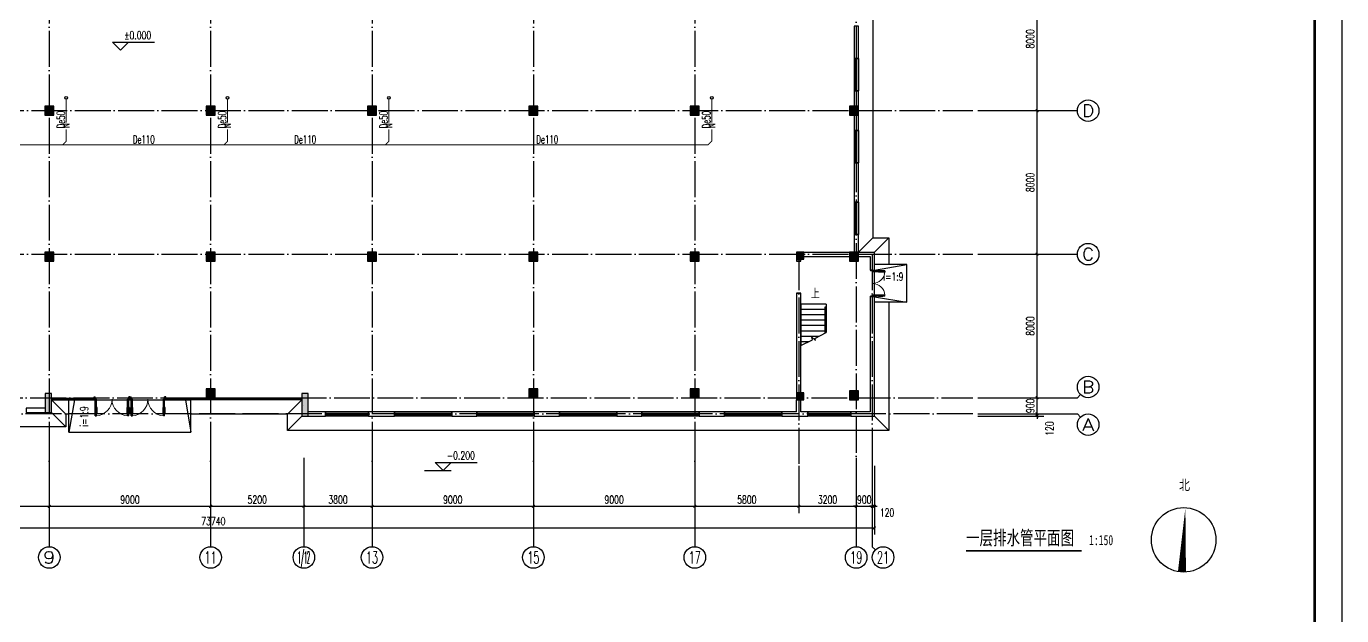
# Model space of a CAD drawing. Header units: millimetres. Extents: x 4091681 to 6599121, y 18729870 to 20421654.
# Drawn here: x 5416167 to 5489522, y 19127823 to 19160667 of the extents above; entities that cross this region are included whole.
import ezdxf
from ezdxf.enums import TextEntityAlignment as Align

# ---------------------------------------------------------------- set-up
doc = ezdxf.new("R2010")
doc.units = ezdxf.units.MM
doc.header["$LTSCALE"] = 1000
doc.header["$MEASUREMENT"] = 0
doc.linetypes.add('DASH', pattern=[0.35, 0.25, -0.1])
doc.linetypes.add('DOTE', pattern=[2.42, 2, -0.2, 0.02, -0.2])
for name, color, linetype in [('AXIS_TEXT', 7, 'Continuous'), ('AXIS_外部', 171, 'Continuous'), ('COLUMN', 2, 'Continuous'), ('DIM_SYMB', 165, 'Continuous'), ('DOTE', 8, 'DOTE'), ('GROUND', 150, 'Continuous'), ('PIPE-凝结', 150, 'Continuous'), ('PUB_HATCH', 8, 'Continuous'), ('PUB_TEXT', 7, 'Continuous'), ('STAIR', 2, 'Continuous'), ('TEXT_凝结', 7, 'Continuous'), ('TK', 4, 'Continuous'), ('VPIPE-凝结', 150, 'Continuous'), ('WALL', 9, 'Continuous'), ('WINDOW', 140, 'Continuous'), ('标高', 83, 'Continuous')]:
    doc.layers.add(name, color=color, linetype=linetype)
doc.styles.add('_TCH_AXIS', font='COMPLEX', dxfattribs={"bigfont": 'GBCBIG'})
doc.styles.add('_TCH_DIM', font='SIMPLEX', dxfattribs={"bigfont": 'GBCBIG'})
doc.styles.add('_TCH_DIM_T3', font='SIMPLEX', dxfattribs={"width": 0.705882, "bigfont": 'GBCBIG'})
doc.styles.add('_TWT_PIPEDN', font='SIMPLEX', dxfattribs={"width": 0.8, "height": 3, "bigfont": 'HZTXT'})
doc.styles.add('_TWT_PIPETEXT', font='COMPLEX', dxfattribs={"width": 0.8, "height": 2.5, "bigfont": 'HZTXT'})
doc.styles.add('COMPLEX', font='COMPLEX')
doc.styles.add('HT', font='simhei.ttf', dxfattribs={"width": 0.7})
doc.styles.add('黑体', font='simhei.ttf', dxfattribs={"width": 0.8})
doc.dimstyles.new('_TCH_ARCH&&150', dxfattribs={"dimtxt": 446.25, "dimasz": 150, "dimexe": 375, "dimexo": 450, "dimgap": 150, "dimtad": 1, "dimdec": 0, "dimzin": 0, "dimdsep": 46, "dimtxsty": '_TCH_DIM_T3', "dimblk": 'ARCHTICK', "dimcen": 0.09, "dimclrt": 7, "dimazin": 2, "dimtfac": 1, "dimtdec": 0, "dimtix": 1, "dimtmove": 2, "dimatfit": 3, "dimfxl": 0, "dimtolj": 1, "dimtzin": 0, "dimarcsym": 0})

# ---------------------------------------------------------------- blocks, each defined once
blk = doc.blocks.new('GeYuanFrame_78776323', base_point=(11.55, 13.52))
at = {"layer": 'TK'}
blk.add_lwpolyline([(11.55, 854.52), (1200.55, 854.52), (1200.55, 13.52), (11.55, 13.52)], close=True, dxfattribs=at)
at = {"layer": 'TK', "const_width": 1}
blk.add_lwpolyline([(1190.55, 844.52), (1190.55, 23.52), (36.55, 23.52), (36.55, 844.52)], close=True, dxfattribs=at)
blk = doc.blocks.new('_ArchTick')
at = {"color": 0, "linetype": 'ByBlock', "const_width": 0.4}
blk.add_lwpolyline([(-0.5, -0.5), (0.5, 0.5)], dxfattribs=at)
blk = doc.blocks.new('*D29')
at = {"layer": 'AXIS_外部', "color": 0, "lineweight": -2}
for p, q in [((5469232, 19139067), (5472907, 19139067)), ((5472532, 19139067), (5472532, 19139217)), ((5472532, 19138947), (5472532, 19139067)), ((5469232, 19138947), (5472907, 19138947)), ((5472532, 19138947), (5472532, 19138797))]:
    blk.add_line(p, q, dxfattribs=at)
at = {"layer": 'Defpoints', "color": 0}
for p in [(5468782, 19139067), (5472532, 19139067), (5468782, 19138947)]:
    blk.add_point(p, dxfattribs=at)
at = {"layer": 'AXIS_外部', "color": 0, "lineweight": -2, "xscale": 150, "yscale": 150, "zscale": 150}
for p, rotation in [((5472532, 19139067), 270), ((5472532, 19138947), 90)]:
    blk.add_blockref('_ArchTick', p, dxfattribs=dict(at, rotation=rotation))
at = {"layer": 'AXIS_外部', "color": 7, "insert": (5473232, 19138247), "char_height": 446.2, "attachment_point": 5, "rotation": 90, "style": '_TCH_DIM_T3'}
blk.add_mtext('\\A1;120', dxfattribs=at)
blk = doc.blocks.new('*D30')
at = {"layer": 'AXIS_外部', "color": 0, "lineweight": -2}
for p, q in [((5469232, 19139967), (5472907, 19139967)), ((5472532, 19139967), (5472532, 19140117)), ((5472532, 19139067), (5472532, 19139967)), ((5469232, 19139067), (5472907, 19139067)), ((5472532, 19139067), (5472532, 19138917))]:
    blk.add_line(p, q, dxfattribs=at)
at = {"layer": 'Defpoints', "color": 0}
for p in [(5468782, 19139967), (5472532, 19139967), (5468782, 19139067)]:
    blk.add_point(p, dxfattribs=at)
at = {"layer": 'AXIS_外部', "color": 0, "lineweight": -2, "xscale": 150, "yscale": 150, "zscale": 150}
for p, rotation in [((5472532, 19139967), 270), ((5472532, 19139067), 90)]:
    blk.add_blockref('_ArchTick', p, dxfattribs=dict(at, rotation=rotation))
at = {"layer": 'AXIS_外部', "color": 7, "insert": (5472158, 19139517), "char_height": 446.2, "attachment_point": 5, "rotation": 90, "style": '_TCH_DIM_T3'}
blk.add_mtext('\\A1;900', dxfattribs=at)
blk = doc.blocks.new('*D31')
at = {"layer": 'AXIS_外部', "color": 0, "lineweight": -2}
for p, q in [((5469232, 19147967), (5472907, 19147967)), ((5472532, 19139967), (5472532, 19147967)), ((5469232, 19139967), (5472907, 19139967))]:
    blk.add_line(p, q, dxfattribs=at)
at = {"layer": 'Defpoints', "color": 0}
for p in [(5468782, 19147967), (5472532, 19147967), (5468782, 19139967)]:
    blk.add_point(p, dxfattribs=at)
at = {"layer": 'AXIS_外部', "color": 0, "lineweight": -2, "xscale": 150, "yscale": 150, "zscale": 150}
for p, rotation in [((5472532, 19147967), 90), ((5472532, 19139967), 270)]:
    blk.add_blockref('_ArchTick', p, dxfattribs=dict(at, rotation=rotation))
at = {"layer": 'AXIS_外部', "color": 7, "insert": (5472158, 19143967), "char_height": 446.2, "attachment_point": 5, "rotation": 90, "style": '_TCH_DIM_T3'}
blk.add_mtext('\\A1;8000', dxfattribs=at)
blk = doc.blocks.new('*D32')
at = {"layer": 'AXIS_外部', "color": 0, "lineweight": -2}
for p, q in [((5469232, 19155967), (5472907, 19155967)), ((5472532, 19147967), (5472532, 19155967)), ((5469232, 19147967), (5472907, 19147967))]:
    blk.add_line(p, q, dxfattribs=at)
at = {"layer": 'Defpoints', "color": 0}
for p in [(5468782, 19155967), (5472532, 19155967), (5468782, 19147967)]:
    blk.add_point(p, dxfattribs=at)
at = {"layer": 'AXIS_外部', "color": 0, "lineweight": -2, "xscale": 150, "yscale": 150, "zscale": 150}
for p, rotation in [((5472532, 19155967), 90), ((5472532, 19147967), 270)]:
    blk.add_blockref('_ArchTick', p, dxfattribs=dict(at, rotation=rotation))
at = {"layer": 'AXIS_外部', "color": 7, "insert": (5472158, 19151967), "char_height": 446.2, "attachment_point": 5, "rotation": 90, "style": '_TCH_DIM_T3'}
blk.add_mtext('\\A1;8000', dxfattribs=at)
blk = doc.blocks.new('*D33')
at = {"layer": 'AXIS_外部', "color": 0, "lineweight": -2}
for p, q in [((5469232, 19163967), (5472907, 19163967)), ((5472532, 19155967), (5472532, 19163967)), ((5469232, 19155967), (5472907, 19155967))]:
    blk.add_line(p, q, dxfattribs=at)
at = {"layer": 'Defpoints', "color": 0}
for p in [(5468782, 19163967), (5472532, 19163967), (5468782, 19155967)]:
    blk.add_point(p, dxfattribs=at)
at = {"layer": 'AXIS_外部', "color": 0, "lineweight": -2, "xscale": 150, "yscale": 150, "zscale": 150}
for p, rotation in [((5472532, 19163967), 90), ((5472532, 19155967), 270)]:
    blk.add_blockref('_ArchTick', p, dxfattribs=dict(at, rotation=rotation))
at = {"layer": 'AXIS_外部', "color": 7, "insert": (5472158, 19159967), "char_height": 446.2, "attachment_point": 5, "rotation": 90, "style": '_TCH_DIM_T3'}
blk.add_mtext('\\A1;8000', dxfattribs=at)
blk = doc.blocks.new('*D47')
at = {"layer": 'AXIS_外部', "color": 0, "lineweight": -2}
for p, q in [((5408447, 19136167), (5408447, 19133542)), ((5417447, 19136167), (5417447, 19133542)), ((5408447, 19133917), (5417447, 19133917))]:
    blk.add_line(p, q, dxfattribs=at)
at = {"layer": 'Defpoints', "color": 0}
for p in [(5408447, 19136617), (5417447, 19136617), (5417447, 19133917)]:
    blk.add_point(p, dxfattribs=at)
at = {"layer": 'AXIS_外部', "color": 0, "lineweight": -2, "xscale": 150, "yscale": 150, "zscale": 150, "rotation": 180}
blk.add_blockref('_ArchTick', (5408447, 19133917), dxfattribs=at)
at = {"layer": 'AXIS_外部', "color": 0, "lineweight": -2, "xscale": 150, "yscale": 150, "zscale": 150}
blk.add_blockref('_ArchTick', (5417447, 19133917), dxfattribs=at)
at = {"layer": 'AXIS_外部', "color": 7, "insert": (5412947, 19134290), "char_height": 446.2, "attachment_point": 5, "style": '_TCH_DIM_T3'}
blk.add_mtext('\\A1;9000', dxfattribs=at)
blk = doc.blocks.new('*D48')
at = {"layer": 'AXIS_外部', "color": 0, "lineweight": -2}
for p, q in [((5417447, 19136167), (5417447, 19133542)), ((5426447, 19136167), (5426447, 19133542)), ((5417447, 19133917), (5426447, 19133917))]:
    blk.add_line(p, q, dxfattribs=at)
at = {"layer": 'Defpoints', "color": 0}
for p in [(5417447, 19136617), (5426447, 19136617), (5426447, 19133917)]:
    blk.add_point(p, dxfattribs=at)
at = {"layer": 'AXIS_外部', "color": 0, "lineweight": -2, "xscale": 150, "yscale": 150, "zscale": 150, "rotation": 180}
blk.add_blockref('_ArchTick', (5417447, 19133917), dxfattribs=at)
at = {"layer": 'AXIS_外部', "color": 0, "lineweight": -2, "xscale": 150, "yscale": 150, "zscale": 150}
blk.add_blockref('_ArchTick', (5426447, 19133917), dxfattribs=at)
at = {"layer": 'AXIS_外部', "color": 7, "insert": (5421947, 19134290), "char_height": 446.2, "attachment_point": 5, "style": '_TCH_DIM_T3'}
blk.add_mtext('\\A1;9000', dxfattribs=at)
blk = doc.blocks.new('*D49')
at = {"layer": 'AXIS_外部', "color": 0, "lineweight": -2}
for p, q in [((5426447, 19136167), (5426447, 19133542)), ((5431647, 19136167), (5431647, 19133542)), ((5426447, 19133917), (5431647, 19133917))]:
    blk.add_line(p, q, dxfattribs=at)
at = {"layer": 'Defpoints', "color": 0}
for p in [(5426447, 19136617), (5431647, 19136617), (5431647, 19133917)]:
    blk.add_point(p, dxfattribs=at)
at = {"layer": 'AXIS_外部', "color": 0, "lineweight": -2, "xscale": 150, "yscale": 150, "zscale": 150, "rotation": 180}
blk.add_blockref('_ArchTick', (5426447, 19133917), dxfattribs=at)
at = {"layer": 'AXIS_外部', "color": 0, "lineweight": -2, "xscale": 150, "yscale": 150, "zscale": 150}
blk.add_blockref('_ArchTick', (5431647, 19133917), dxfattribs=at)
at = {"layer": 'AXIS_外部', "color": 7, "insert": (5429047, 19134290), "char_height": 446.2, "attachment_point": 5, "style": '_TCH_DIM_T3'}
blk.add_mtext('\\A1;5200', dxfattribs=at)
blk = doc.blocks.new('*D50')
at = {"layer": 'AXIS_外部', "color": 0, "lineweight": -2}
for p, q in [((5431647, 19136167), (5431647, 19133542)), ((5435447, 19136167), (5435447, 19133542)), ((5431647, 19133917), (5435447, 19133917))]:
    blk.add_line(p, q, dxfattribs=at)
at = {"layer": 'Defpoints', "color": 0}
for p in [(5431647, 19136617), (5435447, 19136617), (5435447, 19133917)]:
    blk.add_point(p, dxfattribs=at)
at = {"layer": 'AXIS_外部', "color": 0, "lineweight": -2, "xscale": 150, "yscale": 150, "zscale": 150, "rotation": 180}
blk.add_blockref('_ArchTick', (5431647, 19133917), dxfattribs=at)
at = {"layer": 'AXIS_外部', "color": 0, "lineweight": -2, "xscale": 150, "yscale": 150, "zscale": 150}
blk.add_blockref('_ArchTick', (5435447, 19133917), dxfattribs=at)
at = {"layer": 'AXIS_外部', "color": 7, "insert": (5433547, 19134290), "char_height": 446.2, "attachment_point": 5, "style": '_TCH_DIM_T3'}
blk.add_mtext('\\A1;3800', dxfattribs=at)
blk = doc.blocks.new('*D51')
at = {"layer": 'AXIS_外部', "color": 0, "lineweight": -2}
for p, q in [((5435447, 19136167), (5435447, 19133542)), ((5444447, 19136167), (5444447, 19133542)), ((5435447, 19133917), (5444447, 19133917))]:
    blk.add_line(p, q, dxfattribs=at)
at = {"layer": 'Defpoints', "color": 0}
for p in [(5435447, 19136617), (5444447, 19136617), (5444447, 19133917)]:
    blk.add_point(p, dxfattribs=at)
at = {"layer": 'AXIS_外部', "color": 0, "lineweight": -2, "xscale": 150, "yscale": 150, "zscale": 150, "rotation": 180}
blk.add_blockref('_ArchTick', (5435447, 19133917), dxfattribs=at)
at = {"layer": 'AXIS_外部', "color": 0, "lineweight": -2, "xscale": 150, "yscale": 150, "zscale": 150}
blk.add_blockref('_ArchTick', (5444447, 19133917), dxfattribs=at)
at = {"layer": 'AXIS_外部', "color": 7, "insert": (5439947, 19134290), "char_height": 446.2, "attachment_point": 5, "style": '_TCH_DIM_T3'}
blk.add_mtext('\\A1;9000', dxfattribs=at)
blk = doc.blocks.new('*D52')
at = {"layer": 'AXIS_外部', "color": 0, "lineweight": -2}
for p, q in [((5444447, 19136167), (5444447, 19133542)), ((5453447, 19136167), (5453447, 19133542)), ((5444447, 19133917), (5453447, 19133917))]:
    blk.add_line(p, q, dxfattribs=at)
at = {"layer": 'Defpoints', "color": 0}
for p in [(5444447, 19136617), (5453447, 19136617), (5453447, 19133917)]:
    blk.add_point(p, dxfattribs=at)
at = {"layer": 'AXIS_外部', "color": 0, "lineweight": -2, "xscale": 150, "yscale": 150, "zscale": 150, "rotation": 180}
blk.add_blockref('_ArchTick', (5444447, 19133917), dxfattribs=at)
at = {"layer": 'AXIS_外部', "color": 0, "lineweight": -2, "xscale": 150, "yscale": 150, "zscale": 150}
blk.add_blockref('_ArchTick', (5453447, 19133917), dxfattribs=at)
at = {"layer": 'AXIS_外部', "color": 7, "insert": (5448947, 19134290), "char_height": 446.2, "attachment_point": 5, "style": '_TCH_DIM_T3'}
blk.add_mtext('\\A1;9000', dxfattribs=at)
blk = doc.blocks.new('*D53')
at = {"layer": 'AXIS_外部', "color": 0, "lineweight": -2}
for p, q in [((5453447, 19136167), (5453447, 19133542)), ((5459247, 19136167), (5459247, 19133542)), ((5453447, 19133917), (5459247, 19133917))]:
    blk.add_line(p, q, dxfattribs=at)
at = {"layer": 'Defpoints', "color": 0}
for p in [(5453447, 19136617), (5459247, 19136617), (5459247, 19133917)]:
    blk.add_point(p, dxfattribs=at)
at = {"layer": 'AXIS_外部', "color": 0, "lineweight": -2, "xscale": 150, "yscale": 150, "zscale": 150, "rotation": 180}
blk.add_blockref('_ArchTick', (5453447, 19133917), dxfattribs=at)
at = {"layer": 'AXIS_外部', "color": 0, "lineweight": -2, "xscale": 150, "yscale": 150, "zscale": 150}
blk.add_blockref('_ArchTick', (5459247, 19133917), dxfattribs=at)
at = {"layer": 'AXIS_外部', "color": 7, "insert": (5456347, 19134290), "char_height": 446.2, "attachment_point": 5, "style": '_TCH_DIM_T3'}
blk.add_mtext('\\A1;5800', dxfattribs=at)
blk = doc.blocks.new('*D54')
at = {"layer": 'AXIS_外部', "color": 0, "lineweight": -2}
for p, q in [((5459247, 19136167), (5459247, 19133542)), ((5462447, 19136167), (5462447, 19133542)), ((5459247, 19133917), (5462447, 19133917))]:
    blk.add_line(p, q, dxfattribs=at)
at = {"layer": 'Defpoints', "color": 0}
for p in [(5459247, 19136617), (5462447, 19136617), (5462447, 19133917)]:
    blk.add_point(p, dxfattribs=at)
at = {"layer": 'AXIS_外部', "color": 0, "lineweight": -2, "xscale": 150, "yscale": 150, "zscale": 150, "rotation": 180}
blk.add_blockref('_ArchTick', (5459247, 19133917), dxfattribs=at)
at = {"layer": 'AXIS_外部', "color": 0, "lineweight": -2, "xscale": 150, "yscale": 150, "zscale": 150}
blk.add_blockref('_ArchTick', (5462447, 19133917), dxfattribs=at)
at = {"layer": 'AXIS_外部', "color": 7, "insert": (5460847, 19134290), "char_height": 446.2, "attachment_point": 5, "style": '_TCH_DIM_T3'}
blk.add_mtext('\\A1;3200', dxfattribs=at)
blk = doc.blocks.new('*D55')
at = {"layer": 'AXIS_外部', "color": 0, "lineweight": -2}
for p, q in [((5462447, 19136167), (5462447, 19133542)), ((5463347, 19136167), (5463347, 19133542)), ((5462447, 19133917), (5462297, 19133917)), ((5462447, 19133917), (5463347, 19133917)), ((5463347, 19133917), (5463497, 19133917))]:
    blk.add_line(p, q, dxfattribs=at)
at = {"layer": 'Defpoints', "color": 0}
for p in [(5462447, 19136617), (5463347, 19136617), (5463347, 19133917)]:
    blk.add_point(p, dxfattribs=at)
at = {"layer": 'AXIS_外部', "color": 0, "lineweight": -2, "xscale": 150, "yscale": 150, "zscale": 150}
blk.add_blockref('_ArchTick', (5462447, 19133917), dxfattribs=at)
at = {"layer": 'AXIS_外部', "color": 0, "lineweight": -2, "xscale": 150, "yscale": 150, "zscale": 150, "rotation": 180}
blk.add_blockref('_ArchTick', (5463347, 19133917), dxfattribs=at)
at = {"layer": 'AXIS_外部', "color": 7, "insert": (5462897, 19134290), "char_height": 446.2, "attachment_point": 5, "style": '_TCH_DIM_T3'}
blk.add_mtext('\\A1;900', dxfattribs=at)
blk = doc.blocks.new('*D56')
at = {"layer": 'AXIS_外部', "color": 0, "lineweight": -2}
for p, q in [((5463347, 19136167), (5463347, 19133542)), ((5463467, 19136167), (5463467, 19133542)), ((5463347, 19133917), (5463197, 19133917)), ((5463347, 19133917), (5463467, 19133917)), ((5463467, 19133917), (5463617, 19133917))]:
    blk.add_line(p, q, dxfattribs=at)
at = {"layer": 'Defpoints', "color": 0}
for p in [(5463347, 19136617), (5463467, 19136617), (5463467, 19133917)]:
    blk.add_point(p, dxfattribs=at)
at = {"layer": 'AXIS_外部', "color": 0, "lineweight": -2, "xscale": 150, "yscale": 150, "zscale": 150}
blk.add_blockref('_ArchTick', (5463347, 19133917), dxfattribs=at)
at = {"layer": 'AXIS_外部', "color": 0, "lineweight": -2, "xscale": 150, "yscale": 150, "zscale": 150, "rotation": 180}
blk.add_blockref('_ArchTick', (5463467, 19133917), dxfattribs=at)
at = {"layer": 'AXIS_外部', "color": 7, "insert": (5464167, 19133567), "char_height": 446.2, "attachment_point": 5, "style": '_TCH_DIM_T3'}
blk.add_mtext('\\A1;120', dxfattribs=at)
blk = doc.blocks.new('*D57')
at = {"layer": 'AXIS_外部', "color": 0, "lineweight": -2}
for p, q in [((5389727, 19136167), (5389727, 19132342)), ((5463467, 19136167), (5463467, 19132342)), ((5389727, 19132717), (5463467, 19132717))]:
    blk.add_line(p, q, dxfattribs=at)
at = {"layer": 'Defpoints', "color": 0}
for p in [(5389727, 19136617), (5463467, 19136617), (5463467, 19132717)]:
    blk.add_point(p, dxfattribs=at)
at = {"layer": 'AXIS_外部', "color": 0, "lineweight": -2, "xscale": 150, "yscale": 150, "zscale": 150, "rotation": 180}
blk.add_blockref('_ArchTick', (5389727, 19132717), dxfattribs=at)
at = {"layer": 'AXIS_外部', "color": 0, "lineweight": -2, "xscale": 150, "yscale": 150, "zscale": 150}
blk.add_blockref('_ArchTick', (5463467, 19132717), dxfattribs=at)
at = {"layer": 'AXIS_外部', "color": 7, "insert": (5426597, 19133090), "char_height": 446.2, "attachment_point": 5, "style": '_TCH_DIM_T3'}
blk.add_mtext('\\A1;73740', dxfattribs=at)
blk = doc.blocks.new('_FZH')
blk.add_lwpolyline([(-0.5, -0.5), (0.5, -0.5), (0.5, 0.5), (-0.5, 0.5)], close=True)
at = {"layer": 'PUB_HATCH'}
blk.add_solid([(-0.5, -0.5), (0.5, -0.5), (-0.5, 0.5), (0.5, 0.5)], dxfattribs=at)
blk = doc.blocks.new('$WINLIB2D$00000001')
for p, q in [((-0.5, 0.5), (0.5, 0.5)), ((-0.5, 0.5), (-0.5, -0.5)), ((0.5, -0.5), (0.5, 0.5)), ((0.5, 0.167), (-0.5, 0.167)), ((0.5, -0.167), (-0.5, -0.167)), ((-0.5, -0.5), (0.5, -0.5))]:
    blk.add_line(p, q)
blk = doc.blocks.new('$DorLib2D$00000011')
at = {"lineweight": 13}
for p, q in [((-0.483, 0.396), (-0.483, 0.235)), ((-0.417, 0.396), (-0.417, 0.235)), ((0.417, 0.396), (0.417, 0.235)), ((0.483, 0.396), (0.483, 0.235))]:
    blk.add_line(p, q, dxfattribs=at)
for p, q in [((-0.483, 0.396), (-0.467, 0.396)), ((-0.467, 0.471), (-0.467, -0.062)), ((-0.467, 0.471), (-0.433, 0.471)), ((-0.433, 0.471), (-0.433, 0.004)), ((-0.417, 0.396), (-0.433, 0.396)), ((0.417, 0.396), (0.433, 0.396)), ((0.433, 0.471), (0.433, 0.004)), ((0.467, 0.471), (0.433, 0.471)), ((0.467, 0.471), (0.467, -0.062)), ((0.483, 0.396), (0.467, 0.396)), ((-0.5, 0.004), (-0.433, 0.004)), ((-0.5, 0.004), (-0.5, -0.062)), ((-0.483, 0.235), (-0.467, 0.235)), ((-0.417, 0.235), (-0.433, 0.235)), ((0.417, 0.235), (0.433, 0.235)), ((0.5, 0.004), (0.433, 0.004)), ((0.483, 0.235), (0.467, 0.235)), ((0.5, 0.004), (0.5, -0.062)), ((-0.5, -0.062), (-0.467, -0.062)), ((0.5, -0.062), (0.467, -0.062))]:
    blk.add_line(p, q)
for centre, start, end in [((-0.467, 0.004), 0, 85.904), ((0.467, 0.004), 94.096, 180)]:
    blk.add_arc(centre, 0.467, start, end, dxfattribs=at)
blk = doc.blocks.new('_AXISO')
blk.add_circle((0, 0), 0.5)
at = {"layer": 'AXIS_TEXT', "style": 'COMPLEX', "width": 1.041667}
blk.add_attdef('A', text='', height=0.56, dxfattribs=at).set_placement((-0.25, -0.28), (0.25, -0.28), align=Align.FIT)
blk = doc.blocks.new('$TCHSYS$WIN2D')
for p, q in [((-0.5, 0.5), (0.5, 0.5)), ((-0.5, 0.5), (-0.5, -0.5)), ((0.5, 0.5), (0.5, -0.5)), ((0.5, 0.1667), (-0.5, 0.1667)), ((0.5, -0.1667), (-0.5, -0.1667)), ((-0.5, -0.5), (0.5, -0.5))]:
    blk.add_line(p, q)

msp = doc.modelspace()

# ---------------------------------------------------------------- hatches: boundary and pattern name
at = {"layer": 'PIPE-凝结', "linetype": 'Continuous'}
for points in [[(5418390.3, 19154266.7), (5418416.6, 19154266.7), (5418416.6, 19154255.8)], [(5418390.3, 19154266.7), (5418408.9, 19154248.2), (5418416.6, 19154255.8)], [(5427390.3, 19154266.7), (5427416.6, 19154266.7), (5427416.6, 19154255.8)], [(5427390.3, 19154266.7), (5427408.9, 19154248.2), (5427416.6, 19154255.8)], [(5436390.3, 19154266.7), (5436416.6, 19154266.7), (5436416.6, 19154255.8)], [(5436390.3, 19154266.7), (5436408.9, 19154248.2), (5436416.6, 19154255.8)], [(5454190.3, 19154066.7), (5454208.9, 19154048.2), (5454201.2, 19154040.5)], [(5454190.3, 19154066.7), (5454190.3, 19154040.5), (5454201.2, 19154040.5)], [(5454390.3, 19154266.7), (5454416.6, 19154266.7), (5454416.6, 19154255.8)], [(5454390.3, 19154266.7), (5454408.9, 19154248.2), (5454416.6, 19154255.8)]]:
    msp.add_hatch(color=256, dxfattribs=at).paths.add_polyline_path(points)

# ---------------------------------------------------------------- linework, layer by layer
at = {"layer": 'AXIS_外部'}
for p, q in [((5471341.5, 19155967), (5474781.5, 19155967)), ((5471341.5, 19147967), (5474781.5, 19147967)), ((5471341.5, 19139967), (5474781.5, 19139967)), ((5474957.2, 19140142.8), (5474781.5, 19139967)), ((5471341.5, 19139067), (5474781.5, 19139067)), ((5474957.2, 19138891.3), (5474781.5, 19139067)), ((5417446.8, 19136617), (5417446.8, 19131667)), ((5426446.8, 19136617), (5426446.8, 19131667)), ((5431646.8, 19136617), (5431646.8, 19131667)), ((5435446.8, 19136617), (5435446.8, 19131667)), ((5444446.8, 19136617), (5444446.8, 19131667)), ((5453446.8, 19136617), (5453446.8, 19131667)), ((5462446.8, 19136617), (5462446.8, 19131667)), ((5463346.8, 19136617), (5463346.8, 19131667)), ((5463522.5, 19131491.3), (5463346.8, 19131667))]:
    msp.add_line(p, q, dxfattribs=at)
at = {"layer": 'DIM_SYMB'}
for points in [[(5463803.9, 19146337, 0, 0, 0), (5464816.8, 19146337, 120, 0, 0), (5465266.8, 19146337, 0, 0, 0)], [(5460066.8, 19145337, 0, 0, 0), (5460066.8, 19143837, 120, 0, 0), (5460066.8, 19143387, 0, 0, 0)], [(5419773.9, 19139674, 0, 0, 0), (5419773.9, 19138661.2, 120, 0, 0), (5419773.9, 19138211.2, 0, 0, 0)], [(5480612.2, 19130251.1, 450, 0, 0), (5480806.7, 19133845.8, 0, 0, 0)]]:
    msp.add_lwpolyline(points, format="xyseb", dxfattribs=at)
at = {"layer": 'DIM_SYMB', "const_width": 105}
msp.add_lwpolyline([(5468572.6, 19131433.6), (5475016.1, 19131433.6)], dxfattribs=at)
at = {"layer": 'DIM_SYMB'}
msp.add_circle((5480709.5, 19132048.5), 1800, dxfattribs=at)
at = {"layer": 'DOTE'}
for p, q in [((5417446.8, 19203967), (5417446.8, 19135967)), ((5426446.8, 19203967), (5426446.8, 19135967)), ((5435446.8, 19203967), (5435446.8, 19135967)), ((5444446.8, 19203967), (5444446.8, 19135967)), ((5453446.8, 19203967), (5453446.8, 19135967)), ((5462446.8, 19204247), (5462446.8, 19135967)), ((5384993.4, 19155967), (5468946.8, 19155967)), ((5384993.4, 19147967), (5468946.8, 19147967)), ((5459246.8, 19147967), (5459246.8, 19135967)), ((5463346.8, 19147967), (5463346.8, 19135967)), ((5399446.8, 19139967), (5468946.8, 19139967)), ((5468946.8, 19139067), (5384993.4, 19139067))]:
    msp.add_line(p, q, dxfattribs=at)
at = {"layer": 'GROUND', "color": 8}
for p, q in [((5462566.8, 19148087), (5463366.8, 19148887)), ((5463466.8, 19148087), (5464266.8, 19148887)), ((5465266.8, 19147387), (5463466.8, 19147387)), ((5463466.8, 19145287), (5463466.8, 19147387)), ((5463466.8, 19147087), (5465266.8, 19147387)), ((5465266.8, 19145287), (5465266.8, 19147387)), ((5463466.8, 19145587), (5465266.8, 19145287)), ((5465266.8, 19145287), (5463466.8, 19145287)), ((5417566.8, 19139847), (5418366.8, 19139047)), ((5418546.8, 19138047), (5418546.8, 19139847)), ((5418546.8, 19139847), (5425346.8, 19139847)), ((5418846.8, 19139847), (5418546.8, 19138047)), ((5425046.8, 19139847), (5425346.8, 19138047)), ((5425346.8, 19138047), (5425346.8, 19139847)), ((5430726.8, 19139047), (5431526.8, 19139847)), ((5417566.8, 19139147), (5418366.8, 19138347)), ((5431526.8, 19138947), (5430726.8, 19138147)), ((5463466.8, 19138947), (5464266.8, 19138147)), ((5418546.8, 19138047), (5425346.8, 19138047))]:
    msp.add_line(p, q, dxfattribs=at)
for points in [[(5463366.8, 19173567), (5463366.8, 19148887), (5464266.8, 19148887), (5464266.8, 19147387)], [(5418546.8, 19139047), (5418366.8, 19139047), (5418366.8, 19138347), (5400366.8, 19138347), (5400366.8, 19138147), (5388926.8, 19138147), (5388926.8, 19145787)], [(5464266.8, 19145287), (5464266.8, 19138147), (5430726.8, 19138147), (5430726.8, 19139047), (5425346.8, 19139047)]]:
    msp.add_lwpolyline(points, dxfattribs=at)
at = {"layer": 'PIPE-凝结', "linetype": 'Continuous', "ltscale": 1.5, "const_width": 52.5}
for points in [[(5418390.3, 19155301.6), (5418390.3, 19156607.8)], [(5427390.3, 19155301.6), (5427390.3, 19156607.8)], [(5436390.3, 19155301.6), (5436390.3, 19156607.8)], [(5454390.3, 19155301.6), (5454390.3, 19156607.8)], [(5418390.3, 19154266.7), (5418390.3, 19154934.5)], [(5427390.3, 19154266.7), (5427390.3, 19154934.5)], [(5436390.3, 19154266.7), (5436390.3, 19154934.5)], [(5454390.3, 19154266.7), (5454390.3, 19154934.5)], [(5409190.3, 19154066.7), (5418190.3, 19154066.7)], [(5418390.3, 19154266.7), (5418190.3, 19154066.7)], [(5418190.3, 19154066.7), (5427190.3, 19154066.7)], [(5427390.3, 19154266.7), (5427190.3, 19154066.7)], [(5427190.3, 19154066.7), (5436190.3, 19154066.7)], [(5436390.3, 19154266.7), (5436190.3, 19154066.7)], [(5436190.3, 19154066.7), (5454190.3, 19154066.7)], [(5454390.3, 19154266.7), (5454190.3, 19154066.7)]]:
    msp.add_lwpolyline(points, dxfattribs=at)
at = {"layer": 'STAIR'}
for p, q in [((5459366.8, 19145187), (5459366.8, 19142873.3)), ((5460766.8, 19145187), (5459366.8, 19145187)), ((5460706.8, 19145007), (5460706.8, 19143569.6)), ((5460766.8, 19145007), (5460706.8, 19145007)), ((5460766.8, 19145187), (5460766.8, 19145007)), ((5460766.8, 19145007), (5460766.8, 19143600.7)), ((5460766.8, 19145007), (5460766.8, 19143600.7)), ((5460706.8, 19144887), (5459366.8, 19144887)), ((5460706.8, 19144587), (5459366.8, 19144587)), ((5460706.8, 19144287), (5459366.8, 19144287)), ((5460706.8, 19143987), (5459366.8, 19143987)), ((5460706.8, 19143687), (5459366.8, 19143687)), ((5460146.5, 19143278.4), (5460766.8, 19143600.7)), ((5460355.4, 19143387), (5459366.8, 19143387)), ((5459366.8, 19142873.3), (5460004.8, 19143204.8)), ((5459778.1, 19143087), (5459366.8, 19143087)), ((5460004.8, 19143204.8), (5459975.6, 19143336.6)), ((5459975.6, 19143336.6), (5460173.8, 19143154.8)), ((5460173.8, 19143154.8), (5460146.5, 19143278.4))]:
    msp.add_line(p, q, dxfattribs=at)
at = {"layer": 'VPIPE-凝结', "linetype": 'Continuous'}
for centre in [(5418390.3, 19156682.8), (5427390.3, 19156682.8), (5436390.3, 19156682.8), (5454390.3, 19156682.8)]:
    msp.add_circle(centre, 75, dxfattribs=at)
at = {"layer": 'WALL'}
for p, q in [((5462566.8, 19160667), (5462326.8, 19160667)), ((5462326.8, 19160667), (5462326.8, 19158867)), ((5462566.8, 19158867), (5462566.8, 19160667)), ((5462326.8, 19158867), (5462566.8, 19158867)), ((5462566.8, 19157067), (5462326.8, 19157067)), ((5462326.8, 19157067), (5462326.8, 19156217)), ((5462566.8, 19156217), (5462566.8, 19157067)), ((5462326.8, 19155717), (5462326.8, 19154867)), ((5462566.8, 19154867), (5462566.8, 19155717)), ((5462326.8, 19154867), (5462566.8, 19154867)), ((5462566.8, 19153067), (5462326.8, 19153067)), ((5462326.8, 19153067), (5462326.8, 19150867)), ((5462566.8, 19150867), (5462566.8, 19153067)), ((5462326.8, 19150867), (5462566.8, 19150867)), ((5462566.8, 19149067), (5462326.8, 19149067)), ((5462326.8, 19149067), (5462326.8, 19148087)), ((5462566.8, 19148087), (5462566.8, 19149067)), ((5459526.8, 19148087), (5462066.8, 19148087)), ((5462566.8, 19148087), (5463466.8, 19148087)), ((5463466.8, 19147087), (5463466.8, 19148087)), ((5459126.8, 19147687), (5459126.8, 19147587)), ((5459126.8, 19147587), (5459366.8, 19147587)), ((5459366.8, 19147587), (5459366.8, 19147687)), ((5459526.8, 19147847), (5462066.8, 19147847)), ((5462566.8, 19147847), (5463226.8, 19147847)), ((5463226.8, 19147847), (5463226.8, 19147087)), ((5463226.8, 19147087), (5463466.8, 19147087)), ((5459366.8, 19145787), (5459126.8, 19145787)), ((5459126.8, 19145787), (5459126.8, 19140247)), ((5459366.8, 19140247), (5459366.8, 19145787)), ((5463466.8, 19145587), (5463226.8, 19145587)), ((5463226.8, 19145587), (5463226.8, 19139187)), ((5463466.8, 19138947), (5463466.8, 19145587)), ((5417446.8, 19139967), (5417446.8, 19139967)), ((5431646.8, 19139967), (5431646.8, 19139967)), ((5459126.8, 19139187), (5459126.8, 19139847)), ((5459366.8, 19139187), (5459366.8, 19139847)), ((5417216.8, 19139387), (5416166.8, 19139387)), ((5416166.8, 19139387), (5416166.8, 19139147)), ((5416166.8, 19139147), (5417216.8, 19139147)), ((5417446.8, 19139617), (5417446.8, 19139617)), ((5417446.8, 19139267), (5417446.8, 19139267)), ((5431646.8, 19139517), (5431646.8, 19139517)), ((5431646.8, 19139067), (5431646.8, 19139067)), ((5432846.8, 19139187), (5431876.8, 19139187)), ((5432846.8, 19138947), (5432846.8, 19139187)), ((5436696.8, 19139187), (5435246.8, 19139187)), ((5435246.8, 19139187), (5435246.8, 19138947)), ((5436696.8, 19138947), (5436696.8, 19139187)), ((5441296.8, 19139187), (5439896.8, 19139187)), ((5439896.8, 19139187), (5439896.8, 19138947)), ((5441296.8, 19138947), (5441296.8, 19139187)), ((5445896.8, 19139187), (5444496.8, 19139187)), ((5444496.8, 19139187), (5444496.8, 19138947)), ((5445896.8, 19138947), (5445896.8, 19139187)), ((5450496.8, 19139187), (5449096.8, 19139187)), ((5449096.8, 19139187), (5449096.8, 19138947)), ((5450496.8, 19138947), (5450496.8, 19139187)), ((5455096.8, 19139187), (5453696.8, 19139187)), ((5453696.8, 19139187), (5453696.8, 19138947)), ((5455096.8, 19138947), (5455096.8, 19139187)), ((5459126.8, 19139187), (5458296.8, 19139187)), ((5458296.8, 19139187), (5458296.8, 19138947)), ((5459746.8, 19139187), (5459366.8, 19139187)), ((5459746.8, 19138947), (5459746.8, 19139187)), ((5463226.8, 19139187), (5462146.8, 19139187)), ((5462146.8, 19139187), (5462146.8, 19138947)), ((5431876.8, 19138947), (5432846.8, 19138947)), ((5435246.8, 19138947), (5436696.8, 19138947)), ((5439896.8, 19138947), (5441296.8, 19138947)), ((5444496.8, 19138947), (5445896.8, 19138947)), ((5449096.8, 19138947), (5450496.8, 19138947)), ((5453696.8, 19138947), (5455096.8, 19138947)), ((5458296.8, 19138947), (5459246.8, 19138947)), ((5459246.8, 19138947), (5459746.8, 19138947)), ((5462146.8, 19138947), (5463466.8, 19138947))]:
    msp.add_line(p, q, dxfattribs=at)
at = {"layer": 'WINDOW', "linetype": 'DASH'}
for p, q in [((5459366.8, 19147587), (5459126.8, 19147587)), ((5459126.8, 19145787), (5459366.8, 19145787))]:
    msp.add_line(p, q, dxfattribs=at)
at = {"layer": 'WINDOW'}
msp.add_line((5463466.8, 19145587), (5463466.8, 19147087), dxfattribs=at)
at = {"layer": '标高'}
for p, q in [((5421421.5, 19159339.4), (5420971.5, 19159789.4)), ((5420971.5, 19159789.4), (5423319, 19159789.4)), ((5421421.5, 19159339.4), (5421871.5, 19159789.4)), ((5439415.4, 19135918.1), (5438965.4, 19136368.1)), ((5438965.4, 19136368.1), (5441312.9, 19136368.1)), ((5439415.4, 19135918.1), (5439865.4, 19136368.1)), ((5438365.4, 19135918.1), (5439865.4, 19135918.1))]:
    msp.add_line(p, q, dxfattribs=at)

# ---------------------------------------------------------------- block references
at = {"xscale": 150, "yscale": 150, "zscale": 150, "rotation": 270}
msp.add_blockref('GeYuanFrame_78776323', (5363371.8, 19268007.8), dxfattribs=at)
at = {"layer": 'AXIS_外部'}
ref = msp.add_blockref('_AXISO', (5475381.5, 19155967), dxfattribs=dict(at, xscale=1200, yscale=1200, zscale=1200))
ref.add_attrib('A', 'D', dxfattribs={"layer": 'AXIS_TEXT', "height": 678.8, "style": '_TCH_AXIS', "width": 1.235294}).set_placement((5475042.1, 19155627.6), (5475720.9, 19155627.6), align=Align.FIT)
ref = msp.add_blockref('_AXISO', (5475381.5, 19147967), dxfattribs=dict(at, xscale=1200, yscale=1200, zscale=1200))
ref.add_attrib('A', 'C', dxfattribs={"layer": 'AXIS_TEXT', "height": 678.8, "style": '_TCH_AXIS', "width": 1.4}).set_placement((5475042.1, 19147627.6), (5475720.9, 19147627.6), align=Align.FIT)
ref = msp.add_blockref('_AXISO', (5475381.5, 19140567), dxfattribs=dict(at, xscale=1200, yscale=1200, zscale=1200))
ref.add_attrib('A', 'B', dxfattribs={"layer": 'AXIS_TEXT', "height": 678.8, "style": '_TCH_AXIS', "width": 1.235294}).set_placement((5475042.1, 19140227.6), (5475720.9, 19140227.6), align=Align.FIT)
ref = msp.add_blockref('_AXISO', (5475381.5, 19138467), dxfattribs=dict(at, xscale=1200, yscale=1200, zscale=1200))
ref.add_attrib('A', 'A', dxfattribs={"layer": 'AXIS_TEXT', "height": 678.8, "style": '_TCH_AXIS', "width": 1.166667}).set_placement((5475042.1, 19138127.6), (5475720.9, 19138127.6), align=Align.FIT)
ref = msp.add_blockref('_AXISO', (5417446.8, 19131067), dxfattribs=dict(at, xscale=1200, yscale=1200, zscale=1200))
ref.add_attrib('A', '9', dxfattribs={"layer": 'AXIS_TEXT', "height": 678.8, "style": '_TCH_AXIS', "width": 1.5}).set_placement((5417107.4, 19130727.6), (5417786.2, 19130727.6), align=Align.FIT)
ref = msp.add_blockref('_AXISO', (5426446.8, 19131067), dxfattribs=dict(at, xscale=1200, yscale=1200, zscale=1200))
ref.add_attrib('A', '11', dxfattribs={"layer": 'AXIS_TEXT', "height": 678.82, "style": '_TCH_AXIS', "width": 0.875}).set_placement((5426107.4, 19130727.6), (5426786.2, 19130727.6), align=Align.FIT)
ref = msp.add_blockref('_AXISO', (5431646.8, 19131067), dxfattribs=dict(at, xscale=1200, yscale=1200, zscale=1200))
ref.add_attrib('A', '1/12', dxfattribs={"layer": 'AXIS_TEXT', "height": 678.82, "style": '_TCH_AXIS', "width": 0.318182}).set_placement((5431307.4, 19130727.6), (5431986.2, 19130727.6), align=Align.FIT)
ref = msp.add_blockref('_AXISO', (5435446.8, 19131067), dxfattribs=dict(at, xscale=1200, yscale=1200, zscale=1200))
ref.add_attrib('A', '13', dxfattribs={"layer": 'AXIS_TEXT', "height": 678.82, "style": '_TCH_AXIS', "width": 0.724138}).set_placement((5435107.4, 19130727.6), (5435786.2, 19130727.6), align=Align.FIT)
ref = msp.add_blockref('_AXISO', (5444446.8, 19131067), dxfattribs=dict(at, xscale=1200, yscale=1200, zscale=1200))
ref.add_attrib('A', '15', dxfattribs={"layer": 'AXIS_TEXT', "height": 678.82, "style": '_TCH_AXIS', "width": 0.724138}).set_placement((5444107.4, 19130727.6), (5444786.2, 19130727.6), align=Align.FIT)
ref = msp.add_blockref('_AXISO', (5453446.8, 19131067), dxfattribs=dict(at, xscale=1200, yscale=1200, zscale=1200))
ref.add_attrib('A', '17', dxfattribs={"layer": 'AXIS_TEXT', "height": 678.82, "style": '_TCH_AXIS', "width": 0.724138}).set_placement((5453107.4, 19130727.6), (5453786.2, 19130727.6), align=Align.FIT)
ref = msp.add_blockref('_AXISO', (5462446.8, 19131067), dxfattribs=dict(at, xscale=1200, yscale=1200, zscale=1200))
ref.add_attrib('A', '19', dxfattribs={"layer": 'AXIS_TEXT', "height": 678.82, "style": '_TCH_AXIS', "width": 0.724138}).set_placement((5462107.4, 19130727.6), (5462786.2, 19130727.6), align=Align.FIT)
ref = msp.add_blockref('_AXISO', (5463946.8, 19131067), dxfattribs=dict(at, xscale=1200, yscale=1200, zscale=1200))
ref.add_attrib('A', '21', dxfattribs={"layer": 'AXIS_TEXT', "height": 678.82, "style": '_TCH_AXIS', "width": 0.724138}).set_placement((5463607.4, 19130727.6), (5464286.2, 19130727.6), align=Align.FIT)
at = {"layer": 'COLUMN'}
for p, xscale, yscale, zscale, rotation in [((5417446.8, 19155967), 499.9999999962747, 500, 500, 89.99999999839918), ((5426446.8, 19155967), 499.9999999962747, 500, 500, 89.99999999839918), ((5435446.8, 19155967), 499.9999999962747, 500, 500, 89.99999999839918), ((5444446.8, 19155967), 499.9999999962747, 500, 500, 89.99999999839918), ((5453446.8, 19155967), 499.9999999962747, 500, 500, 89.99999999839918), ((5462316.8, 19155967), 499.9999999962747, 500, 500, 89.99999999829247), ((5417446.8, 19147837), 499.9999999962747, 500, 500, 89.99999999839918), ((5426446.8, 19147837), 499.9999999962747, 500, 500, 89.99999999839918), ((5435446.8, 19147837), 499.9999999962747, 500, 500, 89.99999999839918), ((5444446.8, 19147837), 499.9999999962747, 500, 500, 89.99999999839918), ((5453446.8, 19147837), 499.9999999962747, 500, 500, 89.99999999839918), ((5462316.8, 19147837), 500, 500, 500, 90), ((5417391.8, 19139677), 1059.999988023192, 350.0000054324046, 350.0000054324046, 90.00000003317433), ((5426446.8, 19140217), 500, 500, 500, 90), ((5431701.8, 19139577), 1259.999990422279, 350.0000053169206, 350.0000053169206, 90.00000003315995), ((5444446.8, 19140217), 499.9999999962747, 500, 500, 89.99999999839918), ((5453446.8, 19140217), 499.9999999962747, 500, 500, 89.99999999839918), ((5462316.8, 19140097), 499.9999999962747, 500, 500, 89.99999999839918)]:
    msp.add_blockref('_FZH', p, dxfattribs=dict(at, xscale=xscale, yscale=yscale, zscale=zscale, rotation=rotation))
at = {"layer": 'COLUMN', "xscale": 400, "yscale": 400, "zscale": 400}
for p in [(5459326.8, 19147887), (5459326.8, 19140047)]:
    msp.add_blockref('_FZH', p, dxfattribs=at)
at = {"layer": 'WINDOW'}
for name, p, xscale, yscale, zscale, rotation in [('$WINLIB2D$00000001', (5462446.8, 19157967), -1800, -240, -1800, 90.00000000000668), ('$WINLIB2D$00000001', (5462446.8, 19153967), -1800, -240, -1800, 90.00000000000668), ('$WINLIB2D$00000001', (5462446.8, 19149967), -1800, -240, -1800, 90.00000000000668), ('$DorLib2D$00000011', (5463346.8, 19146337), 1500, -1500, 1500, 90)]:
    msp.add_blockref(name, p, dxfattribs=dict(at, xscale=xscale, yscale=yscale, zscale=zscale, rotation=rotation))
for name, p, xscale, yscale, zscale in [('$TCHSYS$WIN2D', (5418756.8, 19139897), 2380, -100, 2380), ('$DorLib2D$00000011', (5420946.8, 19139897), 2000, -2000, 2000), ('$DorLib2D$00000011', (5422946.8, 19139897), -2000, -2000, -2000), ('$TCHSYS$WIN2D', (5427736.8, 19139897), -7580.000039958861, -100, -7580.000039958861), ('$WINLIB2D$00000001', (5434046.8, 19139067), -2400, -240, -2400), ('$WINLIB2D$00000001', (5438296.8, 19139067), -3200, -240, -3200), ('$WINLIB2D$00000001', (5442896.8, 19139067), -3200, -240, -3200), ('$WINLIB2D$00000001', (5447496.8, 19139067), -3200, -240, -3200), ('$WINLIB2D$00000001', (5452096.8, 19139067), -3200, -240, -3200), ('$WINLIB2D$00000001', (5456696.8, 19139067), -3200, -240, -3200), ('$WINLIB2D$00000001', (5460946.8, 19139067), -2400, -240, -2400)]:
    msp.add_blockref(name, p, dxfattribs=dict(at, xscale=xscale, yscale=yscale, zscale=zscale))

# ---------------------------------------------------------------- texts
at = {"layer": 'DIM_SYMB', "color": 7, "style": 'HT', "width": 0.7}
for s, height, p in [('一层排水管平面图', 788.61, (5468572.6, 19131767.7)), ('1:150', 563.29, (5475436.1, 19131754.4))]:
    msp.add_text(s, height=height, dxfattribs=at).set_placement(p)
at = {"layer": 'PUB_TEXT'}
for s, height, style, width, p in [('%%P0.000', 446.25, '_TCH_DIM', 0.705882, (5421624, 19159946.9)), ('i=1:9', 446.25, '_TCH_DIM', 0.705882, (5463950.4, 19146494.5)), ('-0.200', 446.25, '_TCH_DIM', 0.705882, (5439617.9, 19136525.6)), ('北', 563.3, '黑体', 0.8, (5480449, 19134822, -29.9))]:
    msp.add_text(s, height=height, dxfattribs=dict(at, style=style, width=width)).set_placement(p)
at = {"layer": 'PUB_TEXT', "style": '_TCH_DIM'}
msp.add_text('上', height=506.4, dxfattribs=at).set_placement((5459910.4, 19145494.5))
at = {"layer": 'PUB_TEXT', "style": '_TCH_DIM', "width": 0.705882}
msp.add_text('i=1:9', height=446.25, rotation=90, dxfattribs=at).set_placement((5419616.4, 19138357.6))
at = {"layer": 'TEXT_凝结', "linetype": 'Continuous', "style": '_TWT_PIPEDN', "width": 0.64}
for p in [(5418315.3, 19154974.2), (5427315.3, 19154974.2), (5436315.3, 19154974.2), (5454315.3, 19154974.2)]:
    msp.add_text('De50', height=450, rotation=90, dxfattribs=at).set_placement(p)
at = {"layer": 'TEXT_凝结', "style": '_TWT_PIPETEXT', "width": 0.64}
for p in [(5418577.8, 19155009.5), (5427577.8, 19155009.5), (5436577.8, 19155009.5), (5454577.8, 19155009.5)]:
    msp.add_text('N', height=375, rotation=90, dxfattribs=at).set_placement(p)
at = {"layer": 'TEXT_凝结', "linetype": 'Continuous', "style": '_TWT_PIPEDN', "width": 0.64}
for p in [(5422107.5, 19154141.7), (5431107.5, 19154141.7), (5444607.5, 19154141.7)]:
    msp.add_text('De110', height=450, dxfattribs=at).set_placement(p)

# ---------------------------------------------------------------- dimensions: what is measured, and where the dimension line sits
at = {"layer": 'AXIS_外部'}
for p1, p2, text, picture, middle in [((5468781.5, 19155967), (5468781.5, 19163967), '8000', '*D33', (5472158.4, 19159967)), ((5468781.5, 19147967), (5468781.5, 19155967), '8000', '*D32', (5472158.4, 19151967)), ((5468781.5, 19139967), (5468781.5, 19147967), '8000', '*D31', (5472158.4, 19143967)), ((5468781.5, 19139067), (5468781.5, 19139967), '900', '*D30', (5472158.4, 19139517))]:
    dim = msp.add_aligned_dim(p1=p1, p2=p2, distance=-3750, text=text, dimstyle='_TCH_ARCH&&150', dxfattribs=at)
    dim.commit()
    dim.dimension.update_dxf_attribs({"geometry": picture, "text_midpoint": middle})
dim = msp.add_linear_dim(base=(5472531.5, 19139067), p1=(5468781.5, 19138947), p2=(5468781.5, 19139067), angle=90, text='120', dimstyle='_TCH_ARCH&&150', dxfattribs=at)
dim.commit()
dim.dimension.update_dxf_attribs({"geometry": '*D29', "text_midpoint": (5473231.5, 19138247), "dimtype": 129})
for p1, p2, distance, picture, middle in [((5389726.8, 19136617), (5463466.8, 19136617), -3900, '*D57', (5426596.8, 19133090.1)), ((5408446.8, 19136617), (5417446.8, 19136617), -2700, '*D47', (5412946.8, 19134290.1)), ((5417446.8, 19136617), (5426446.8, 19136617), -2700, '*D48', (5421946.8, 19134290.1)), ((5426446.8, 19136617), (5431646.8, 19136617), -2700, '*D49', (5429046.8, 19134290.1)), ((5431646.8, 19136617), (5435446.8, 19136617), -2700, '*D50', (5433546.8, 19134290.1)), ((5435446.8, 19136617), (5444446.8, 19136617), -2700, '*D51', (5439946.8, 19134290.1)), ((5444446.8, 19136617), (5453446.8, 19136617), -2700, '*D52', (5448946.8, 19134290.1)), ((5453446.8, 19136617), (5459246.8, 19136617), -2700, '*D53', (5456346.8, 19134290.1)), ((5459246.8, 19136617), (5462446.8, 19136617), -2700, '*D54', (5460846.8, 19134290.1)), ((5462446.8, 19136617), (5463346.8, 19136617), -2700, '*D55', (5462896.8, 19134290.1))]:
    dim = msp.add_aligned_dim(p1=p1, p2=p2, distance=distance, dimstyle='_TCH_ARCH&&150', dxfattribs=at)
    dim.commit()
    dim.dimension.update_dxf_attribs({"geometry": picture, "text_midpoint": middle})
dim = msp.add_linear_dim(base=(5463466.8, 19133917), p1=(5463346.8, 19136617), p2=(5463466.8, 19136617), angle=0, dimstyle='_TCH_ARCH&&150', dxfattribs=at)
dim.commit()
dim.dimension.update_dxf_attribs({"geometry": '*D56', "text_midpoint": (5464166.8, 19133567), "dimtype": 129})

doc.saveas('drawing.dxf')
